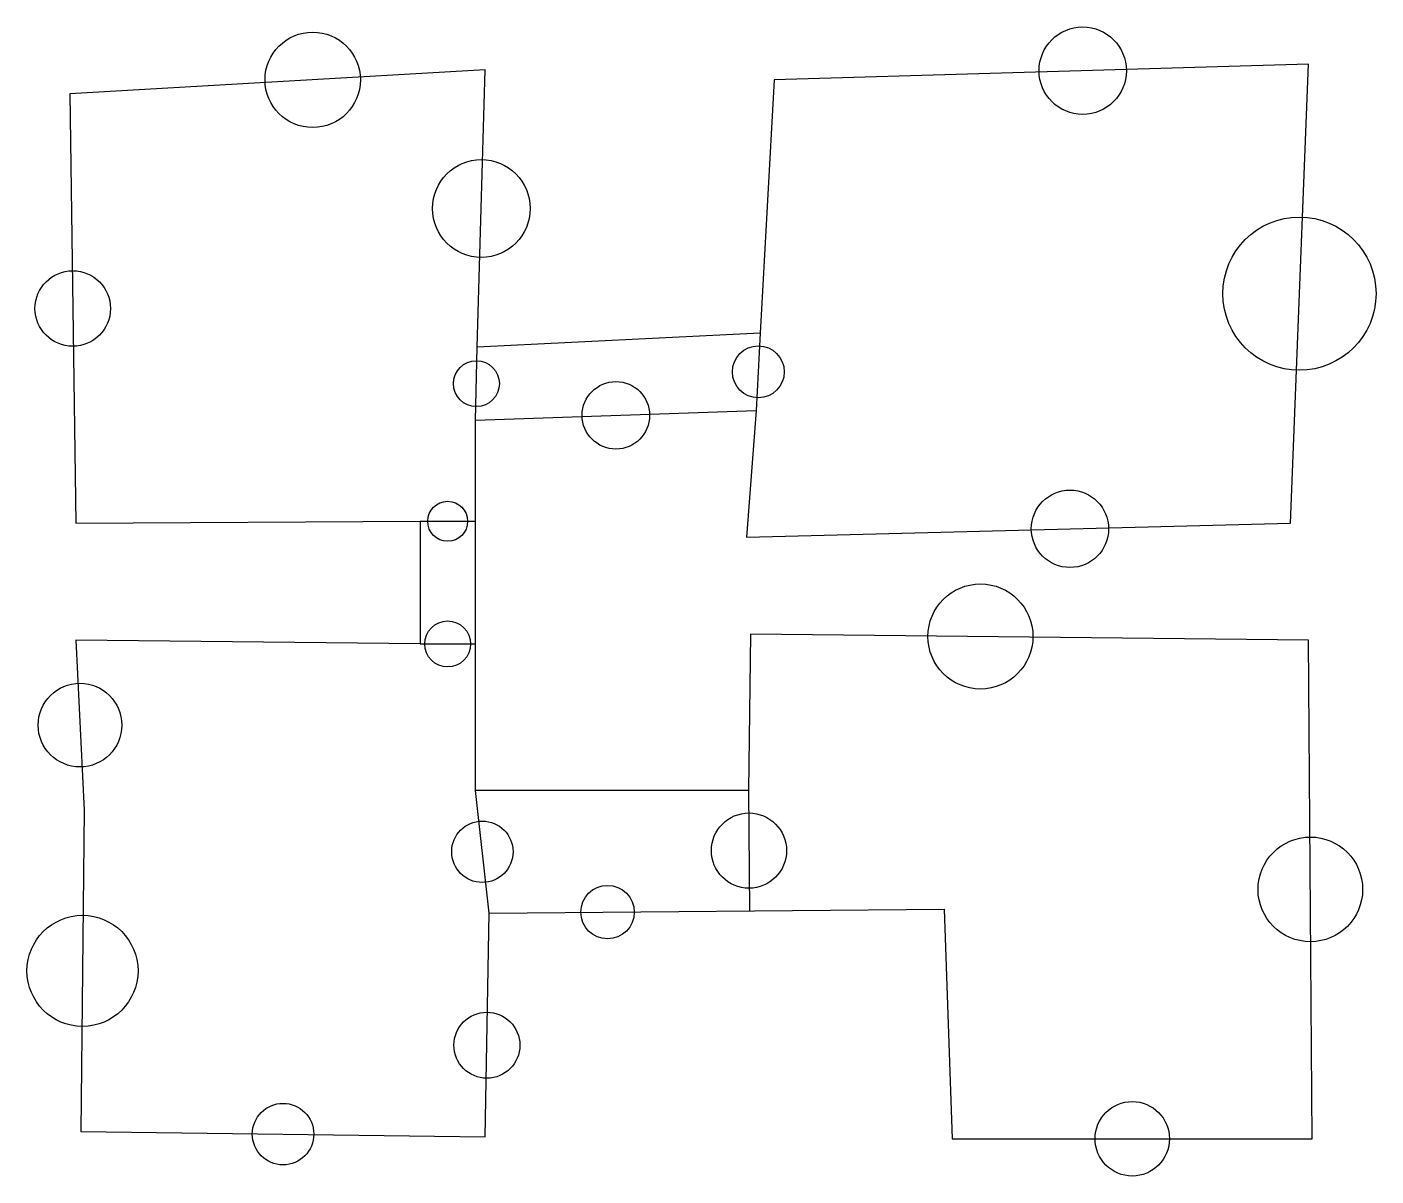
# Model space of a CAD drawing. Header units: millimetres. Extents: x 109 to 311, y 17 to 188.
import ezdxf

# ---------------------------------------------------------------- set-up
doc = ezdxf.new("R2010")
doc.units = ezdxf.units.MM
for name, color, linetype, true_color in [('kapa_door', 5, 'Continuous', 0x0017ff), ('kapa_outline', 12, 'Continuous', 0xb40004), ('kapa_wall', 178, 'Continuous', 0x000000), ('kapa_window', 7, 'Continuous', 0xf1ffff)]:
    doc.layers.add(name, color=color, linetype=linetype, true_color=true_color)

msp = doc.modelspace()

# ---------------------------------------------------------------- linework, layer by layer
at = {"layer": 'kapa_door'}
for centre, radius in [((218.33, 136.87), 3.88), ((176.13, 135.1), 3.44), ((171.83, 114.51), 2.99), ((171.83, 96.15), 3.44), ((216.93, 65.23), 5.63), ((177.02, 65.06), 4.59)]:
    msp.add_circle(centre, radius, dxfattribs=at)
at = {"layer": 'kapa_outline'}
msp.add_lwpolyline([(117.43, 71.27), (116.92, 23.21), (177.46, 22.41), (178.05, 55.88), (246.17, 56.47), (247.35, 22.11), (301.25, 22.11), (300.66, 96.74), (217.14, 97.63), (216.85, 74.24), (175.98, 74.24), (175.98, 129.62), (218.03, 131.1), (216.55, 112.14), (297.99, 114.22), (300.66, 182.93), (220.7, 180.56), (218.62, 142.65), (176.27, 140.58), (177.46, 182.04), (115.27, 178.48), (116.16, 114.22), (167.69, 114.51), (167.69, 96.15), (116.16, 96.74)], close=True, dxfattribs=at)
at = {"layer": 'kapa_wall'}
for p, q in [((218.62, 142.65), (218.03, 131.1)), ((175.98, 129.62), (176.27, 140.58)), ((167.69, 114.51), (175.98, 114.51)), ((167.69, 96.15), (175.98, 96.15)), ((178.05, 55.88), (175.98, 74.24)), ((216.85, 74.24), (217, 56.21))]:
    msp.add_line(p, q, dxfattribs=at)
at = {"layer": 'kapa_window'}
for centre, radius in [((266.89, 181.93), 6.54), ((151.63, 180.56), 7.14), ((176.87, 161.31), 7.31), ((299.33, 148.57), 11.46), ((115.71, 146.35), 5.65), ((197.01, 130.36), 5.05), ((264.98, 113.38), 5.79), ((251.58, 97.27), 7.86), ((116.79, 84.01), 6.26), ((300.96, 59.43), 7.83), ((195.76, 56.03), 4), ((117.17, 47.24), 8.31), ((177.7, 36.11), 4.94), ((147.19, 22.81), 4.6), ((274.3, 22.11), 5.57)]:
    msp.add_circle(centre, radius, dxfattribs=at)

doc.saveas('drawing.dxf')
